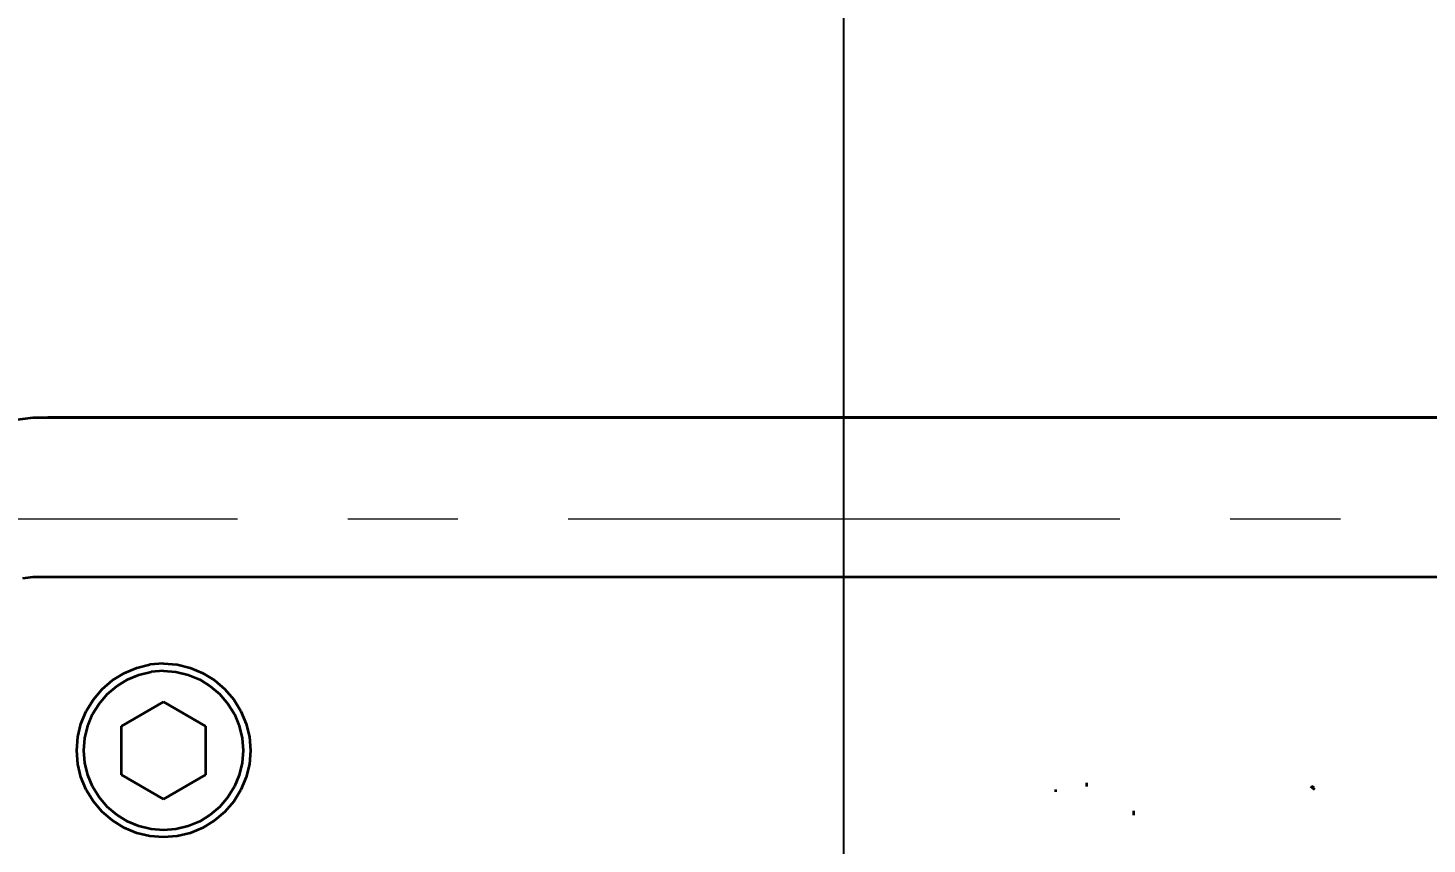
# Model space of a CAD drawing. Header units: millimetres. Extents: x 0 to 420, y 0 to 297.
# Drawn here: x 121.82 to 170.14, y 216.27 to 244.46 of the extents above; entities that cross this region are included whole.
import ezdxf

# ---------------------------------------------------------------- set-up
doc = ezdxf.new("R2010")
doc.units = ezdxf.units.MM
doc.header["$LTSCALE"] = 6
doc.linetypes.add('CENTER', pattern=[5.08, 3.175, -0.635, 0.635, -0.635])
for name, color, linetype, lineweight in [('CENTRO', 7, 'CENTER', 18), ('COTA', 7, 'Continuous', 18), ('VISIVEL', 7, 'Continuous', 35)]:
    doc.layers.add(name, color=color, linetype=linetype, lineweight=lineweight)
doc.styles.add('DESENHO', font='DejaVuSans.ttf')
doc.dimstyles.new('COTA', dxfattribs={"dimtxt": 2.5, "dimasz": 2.2, "dimexe": 1.5, "dimexo": 1, "dimgap": 0.8, "dimtad": 1, "dimdec": 0, "dimtxsty": 'DESENHO', "dimcen": 2.5, "dimazin": 3, "dimtfac": 1, "dimtmove": 0, "dimatfit": 3})

msp = doc.modelspace()

# ---------------------------------------------------------------- linework, layer by layer
at = {"layer": 'CENTRO'}
for p, q in [((150, 156), (150, 236)), ((110, 227.5), (201, 227.5))]:
    msp.add_line(p, q, dxfattribs=at)
at = {"layer": 'VISIVEL'}
for p, q in [((121.285, 230.91), (122, 231)), ((122, 231), (123.11, 231)), ((122, 231), (122.505, 231)), ((171.94, 231), (122.505, 231)), ((123.11, 231), (177.89, 231)), ((121.635, 225.455), (122, 225.5)), ((122, 225.5), (178, 225.5)), ((125.14, 222.175), (125.575, 222.355)), ((125.14, 222.175), (125.575, 222.355)), ((125.575, 222.355), (126.03, 222.465)), ((125.575, 222.355), (126.03, 222.465)), ((126.5, 222.5), (126.03, 222.465)), ((126.5, 222.5), (126.03, 222.465)), ((126.5, 222.5), (126.97, 222.465)), ((126.5, 222.5), (126.97, 222.465)), ((126.97, 222.465), (127.425, 222.355)), ((126.97, 222.465), (127.425, 222.355)), ((127.425, 222.355), (127.86, 222.175)), ((127.425, 222.355), (127.86, 222.175)), ((124.38, 221.62), (124.735, 221.925)), ((124.38, 221.62), (124.735, 221.925)), ((124.735, 221.925), (125.14, 222.175)), ((124.735, 221.925), (125.14, 222.175)), ((124.885, 221.725), (125.25, 221.95)), ((125.25, 221.95), (125.65, 222.115)), ((125.65, 222.115), (126.07, 222.215)), ((126.5, 222.25), (126.07, 222.215)), ((126.5, 222.25), (126.93, 222.215)), ((126.93, 222.215), (127.35, 222.115)), ((127.35, 222.115), (127.75, 221.95)), ((127.75, 221.95), (128.115, 221.725)), ((127.86, 222.175), (128.265, 221.925)), ((127.86, 222.175), (128.265, 221.925)), ((128.265, 221.925), (128.62, 221.62)), ((128.265, 221.925), (128.62, 221.62)), ((124.075, 221.265), (124.38, 221.62)), ((124.075, 221.265), (124.38, 221.62)), ((124.275, 221.115), (124.555, 221.445)), ((124.555, 221.445), (124.885, 221.725)), ((128.115, 221.725), (128.445, 221.445)), ((128.445, 221.445), (128.725, 221.115)), ((128.62, 221.62), (128.925, 221.265)), ((128.62, 221.62), (128.925, 221.265)), ((123.645, 220.425), (123.825, 220.86)), ((123.645, 220.425), (123.825, 220.86)), ((123.825, 220.86), (124.075, 221.265)), ((123.825, 220.86), (124.075, 221.265)), ((124.05, 220.75), (124.275, 221.115)), ((126.5, 221.18), (125.045, 220.34)), ((126.5, 221.18), (125.045, 220.34)), ((126.5, 221.18), (127.955, 220.34)), ((126.5, 221.18), (127.955, 220.34)), ((128.725, 221.115), (128.95, 220.75)), ((128.925, 221.265), (129.175, 220.86)), ((128.925, 221.265), (129.175, 220.86)), ((129.175, 220.86), (129.355, 220.425)), ((129.175, 220.86), (129.355, 220.425)), ((123.535, 219.97), (123.645, 220.425)), ((123.535, 219.97), (123.645, 220.425)), ((123.885, 220.35), (124.05, 220.75)), ((128.95, 220.75), (129.115, 220.35)), ((129.355, 220.425), (129.465, 219.97)), ((129.355, 220.425), (129.465, 219.97)), ((123.5, 219.5), (123.535, 219.97)), ((123.5, 219.5), (123.535, 219.97)), ((123.75, 219.5), (123.785, 219.93)), ((123.785, 219.93), (123.885, 220.35)), ((125.045, 218.66), (125.045, 220.34)), ((125.045, 218.66), (125.045, 220.34)), ((125.045, 218.66), (125.045, 220.34)), ((127.955, 220.34), (127.955, 218.66)), ((127.955, 220.34), (127.955, 218.66)), ((127.955, 220.34), (127.955, 218.66)), ((129.115, 220.35), (129.215, 219.93)), ((129.215, 219.93), (129.25, 219.5)), ((129.465, 219.97), (129.5, 219.5)), ((129.465, 219.97), (129.5, 219.5)), ((123.535, 219.03), (123.5, 219.5)), ((123.535, 219.03), (123.5, 219.5)), ((123.785, 219.07), (123.75, 219.5)), ((129.25, 219.5), (129.215, 219.07)), ((129.5, 219.5), (129.465, 219.03)), ((129.5, 219.5), (129.465, 219.03)), ((123.645, 218.575), (123.535, 219.03)), ((123.645, 218.575), (123.535, 219.03)), ((123.885, 218.65), (123.785, 219.07)), ((129.215, 219.07), (129.115, 218.65)), ((129.465, 219.03), (129.355, 218.575)), ((129.465, 219.03), (129.355, 218.575)), ((123.825, 218.14), (123.645, 218.575)), ((123.825, 218.14), (123.645, 218.575)), ((124.05, 218.25), (123.885, 218.65)), ((126.5, 217.82), (125.045, 218.66)), ((126.5, 217.82), (125.045, 218.66)), ((127.955, 218.66), (126.5, 217.82)), ((127.955, 218.66), (126.5, 217.82)), ((129.115, 218.65), (128.95, 218.25)), ((129.355, 218.575), (129.175, 218.14)), ((129.355, 218.575), (129.175, 218.14)), ((124.075, 217.735), (123.825, 218.14)), ((124.075, 217.735), (123.825, 218.14)), ((124.275, 217.885), (124.05, 218.25)), ((128.95, 218.25), (128.725, 217.885)), ((129.175, 218.14), (128.925, 217.735)), ((129.175, 218.14), (128.925, 217.735)), ((157.325, 218.07), (157.32, 218.15)), ((158.375, 218.385), (158.375, 218.26)), ((166.27, 218.145), (166.13, 218.255)), ((166.165, 218.275), (166.245, 218.225)), ((166.24, 218.17), (166.165, 218.225)), ((124.38, 217.38), (124.075, 217.735)), ((124.38, 217.38), (124.075, 217.735)), ((124.555, 217.555), (124.275, 217.885)), ((124.885, 217.275), (124.555, 217.555)), ((128.445, 217.555), (128.115, 217.275)), ((128.725, 217.885), (128.445, 217.555)), ((128.925, 217.735), (128.62, 217.38)), ((128.925, 217.735), (128.62, 217.38)), ((124.735, 217.075), (124.38, 217.38)), ((124.735, 217.075), (124.38, 217.38)), ((125.14, 216.825), (124.735, 217.075)), ((125.14, 216.825), (124.735, 217.075)), ((125.25, 217.05), (124.885, 217.275)), ((125.65, 216.885), (125.25, 217.05)), ((127.75, 217.05), (127.35, 216.885)), ((128.115, 217.275), (127.75, 217.05)), ((128.265, 217.075), (127.86, 216.825)), ((128.265, 217.075), (127.86, 216.825)), ((128.62, 217.38), (128.265, 217.075)), ((128.62, 217.38), (128.265, 217.075)), ((160.02, 217.265), (160.02, 217.415)), ((125.575, 216.645), (125.14, 216.825)), ((125.575, 216.645), (125.14, 216.825)), ((126.03, 216.535), (125.575, 216.645)), ((126.03, 216.535), (125.575, 216.645)), ((126.07, 216.785), (125.65, 216.885)), ((126.5, 216.5), (126.03, 216.535)), ((126.5, 216.5), (126.03, 216.535)), ((126.5, 216.75), (126.07, 216.785)), ((126.93, 216.785), (126.5, 216.75)), ((126.97, 216.535), (126.5, 216.5)), ((126.97, 216.535), (126.5, 216.5)), ((127.35, 216.885), (126.93, 216.785)), ((127.425, 216.645), (126.97, 216.535)), ((127.425, 216.645), (126.97, 216.535)), ((127.86, 216.825), (127.425, 216.645)), ((127.86, 216.825), (127.425, 216.645))]:
    msp.add_line(p, q, dxfattribs=at)

# ---------------------------------------------------------------- dimensions: what is measured, and where the dimension line sits
at = {"layer": 'COTA'}
for base, p1, p2, text in [((114, 265), (114, 216), (150, 196), '72 (H)'), ((150, 265), (150, 196), (197.5, 257.5), '95 (G)')]:
    msp.add_linear_dim(base=base, p1=p1, p2=p2, text=text, dimstyle='COTA', override={"dimlfac": 2}, dxfattribs=at).render()
for base, p1, p2, text in [((98, 160), (114, 160), (130, 247), '174 (E)'), ((105, 196), (150, 196), (130, 247), '102 (R)'), ((208, 196), (150, 196), (197.5, 227.5), '63 (I)')]:
    msp.add_linear_dim(base=base, p1=p1, p2=p2, angle=90, text=text, dimstyle='COTA', override={"dimlfac": 2}, dxfattribs=at).render()

doc.saveas('drawing.dxf')
